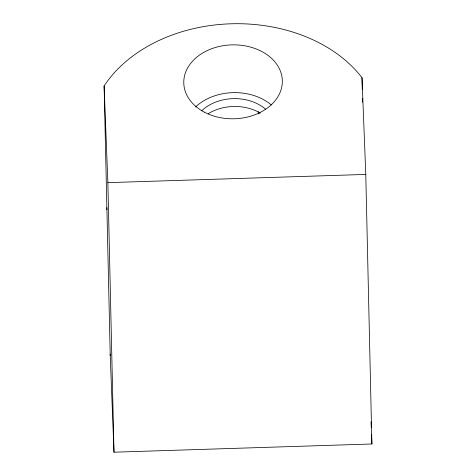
<?xml version="1.0" encoding="UTF-8"?>
<svg xmlns="http://www.w3.org/2000/svg" width="476" height="476" viewBox="0 0 476 476"><rect width="100%" height="100%" fill="white"/><g stroke="black" fill="none" stroke-linecap="round" stroke-linejoin="round"><path stroke-width="0.71" d="M113.99 452.2L107.874 182.647L365.776 174.43L362.004 77.719A146.221 109.682 -1.3 0 0 230.795 23.8A146.221 109.682 -1.3 0 0 104.107 85.936L110.224 355.489L113.99 452.2L371.893 443.983L365.776 174.43M371.03 421.837L371.262 427.74M371.518 434.386L371.893 443.983M258.962 112.413L259.021 113.889M104.107 85.936L107.874 182.647M362.004 77.719L362.278 89.583M362.48 98.484L362.563 102.191M258.289 111.634L258.337 113.859M110.224 355.489A129.02 96.783 -1.3 0 1 110.182 354.055M106.916 209.791A129.02 96.783 -1.3 0 1 106.862 207.643M201.592 110.866A41.287 30.97 -1.3 0 1 265.65 109.272M208.238 113.693A41.287 30.97 -1.3 0 1 260.318 113.127M195.648 106.892A49.284 36.967 -1.3 0 1 271.302 104.946M204.21 112.092A49.284 36.967 -1.3 0 0 282.084 85.091A49.284 36.967 -1.3 0 0 212.873 48.296A49.284 36.967 -1.3 0 0 204.21 112.092"/></g></svg>
